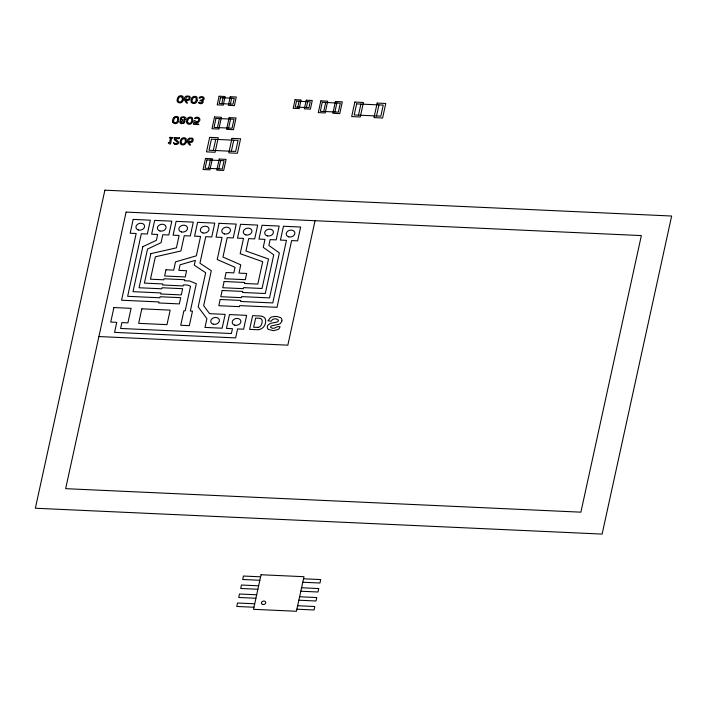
<?xml version="1.0" encoding="UTF-8"?>
<svg xmlns="http://www.w3.org/2000/svg" width="707" height="707" viewBox="0 0 707 707"><rect width="100%" height="100%" fill="white"/><g stroke="black" fill="none" stroke-linecap="round" stroke-linejoin="round"><path stroke-width="1.06" d="M198.623 124.185C196.564 123.495 191.305 122.223 197.73 122.497A2.015 1.555 -13.4 0 0 198.473 122.196L199.666 120.711A5.347 4.127 -13.4 0 0 199.86 119.934L199.834 119.112A3.385 2.616 -13.4 0 0 199.18 117.989A2.961 2.289 -13.4 0 0 198.172 117.424C197.006 116.116 192.799 118.935 195.441 118.608A5.877 4.534 -13.4 0 1 195.68 118.431L197.439 118.175A1.98 1.529 -13.4 0 1 198.163 118.511L198.314 118.635A2.607 2.015 -13.4 0 1 198.552 118.935A2.51 1.935 -13.4 0 1 198.791 119.616L197.872 121.542A1.078 0.831 -13.4 0 1 197.412 121.692L196.219 121.577A1.971 1.52 -13.4 0 1 195.609 121.162L194.779 120.411L194.018 120.826A9.279 7.158 -13.4 0 0 193.992 121.038L193.727 123.442M183.325 99.881L183.122 96.718A2.669 2.059 -13.4 0 0 181.602 95.79L181.425 95.763A3.8 2.934 -13.4 0 0 180.833 95.728L180.232 95.772A2.519 1.944 -13.4 0 0 178.862 96.338L178.571 96.576A3.641 2.81 -13.4 0 0 178.297 96.859A7.485 5.78 -13.4 0 0 177.218 99.316A5.329 4.109 -13.4 0 0 177.351 101.499M186.33 141.913L186.118 138.749A2.669 2.059 -13.4 0 0 184.607 137.821L184.421 137.803A3.8 2.934 -13.4 0 0 183.838 137.759L183.237 137.812A2.519 1.944 -13.4 0 0 181.867 138.369L181.575 138.616A3.641 2.81 -13.4 0 0 181.301 138.899A7.485 5.78 -13.4 0 0 180.223 141.356A5.329 4.109 -13.4 0 0 180.356 143.53A4.048 3.12 -13.4 0 0 180.621 143.928L180.824 144.166A2.81 2.174 -13.4 0 0 182.282 144.855A3.349 2.581 -13.4 0 0 183.016 144.891A2.695 2.077 -13.4 0 0 184.898 144.219A4.763 3.676 -13.4 0 0 186.286 141.913M192.728 121.259L192.525 118.096A2.669 2.059 -13.4 0 0 191.005 117.168L190.828 117.141A3.8 2.934 -13.4 0 0 190.236 117.106L189.635 117.15A2.519 1.944 -13.4 0 0 188.265 117.715L187.974 117.954A3.641 2.81 -13.4 0 0 187.7 118.237A7.485 5.78 -13.4 0 0 186.63 120.694A5.329 4.109 -13.4 0 0 186.754 122.877A4.048 3.12 -13.4 0 0 187.019 123.265L187.231 123.504A2.81 2.174 -13.4 0 0 188.689 124.202A3.349 2.581 -13.4 0 0 189.423 124.229A2.695 2.077 -13.4 0 0 191.297 123.566A4.763 3.676 -13.4 0 0 192.684 121.259M197.271 100.518L197.059 97.354A2.669 2.059 -13.4 0 0 195.539 96.426L195.362 96.399A3.8 2.934 -13.4 0 0 194.77 96.364L194.178 96.408A2.519 1.944 -13.4 0 0 192.799 96.974L192.507 97.213A3.641 2.81 -13.4 0 0 192.242 97.495M221.804 103.682L223.085 97.805M208.53 168.363L210.341 160.065M217.447 127.569L219.409 118.582M213.32 150.432L215.732 139.367M230.394 104.07L231.675 98.193M218.834 168.832L220.646 160.542M228.608 128.082L230.57 119.094M231.348 151.254L233.77 140.189M297.797 107.146L299.088 101.269M306.387 107.535L307.669 101.658M323.744 111.467L325.706 102.48M334.906 111.98L336.868 102.992M315.039 220.708L287.829 345.166L98.9 336.55M358.493 115.153L360.915 104.088M376.531 115.975L378.943 104.91M192.163 140.534L191.261 141.471L189.361 141.435M193.426 123.972L193.921 124.344M174.488 137.918L174.435 138.033A4.348 3.358 -13.4 0 0 174.355 138.36L174.373 139.509A2.642 2.041 -13.4 0 0 174.691 140.066L176.971 141.798A2.254 1.741 -13.4 0 1 177.192 142.063A1.838 1.423 -13.4 0 1 177.386 142.832L176.573 143.539A1.449 1.114 -13.4 0 1 175.955 143.627A1.838 1.414 -13.4 0 1 175.036 143.335L173.471 142.743L174.337 144.034A3.252 2.51 -13.4 0 0 174.594 144.184M174.585 137.759L175.097 137.547M200.258 97.858L199.409 98.282L199.109 97.707A2.006 1.547 -13.4 0 1 199.763 97.098L200.32 96.841A3.199 2.466 -13.4 0 1 201.477 96.629L202.423 96.691A2.598 2.006 -13.4 0 1 203.307 97.045L203.925 97.663A2.483 1.918 -13.4 0 1 204.146 98.432L204.137 98.635A3.252 2.51 -13.4 0 1 204.014 99.166L203.802 99.572A1.944 1.502 -13.4 0 1 203.121 100.2L202.264 100.518M259.23 329.542C263.552 328.888 266.203 324.186 265.585 320.077A7.892 6.089 -13.4 0 0 264.321 317.54A6.398 4.931 -13.4 0 0 262.27 316.436M257.949 327.306L257.587 327.332A17.702 13.663 -13.4 0 1 256.155 327.332L253.627 327.226L255.625 318.097L258.205 318.212A11.215 8.652 -13.4 0 1 260.273 318.406M187.788 96.7L186.462 97.124L185.694 98.547A2.801 2.165 -13.4 0 0 185.658 99.007L186.153 99.298M190.784 138.731L189.458 139.164L188.698 140.578A2.801 2.165 -13.4 0 0 188.654 141.047L189.158 141.338M196.687 124.476L197.403 124.494A1.812 1.396 -13.4 0 1 197.695 124.547A0.946 0.725 -13.4 0 0 198.817 124.344M260.6 576.815L243.42 576.037L242.669 579.493L259.84 580.279M303.533 578.777L320.704 579.563L319.953 583.019L302.773 582.232M258.629 585.803L241.458 585.025L240.698 588.48L257.878 589.267M301.571 587.764L318.742 588.551L317.991 592.006L300.811 591.22M256.668 594.799L239.487 594.013L238.736 597.468L255.907 598.255M299.6 596.752L316.78 597.539L316.02 600.994L298.849 600.208M254.697 603.787L237.525 603L236.774 606.456L253.946 607.242M297.638 605.74L314.809 606.526L314.058 609.982L296.878 609.195M194.593 124.344L196.413 124.467M187.028 100.456L188.76 100.217A2.183 1.679 -13.4 0 0 189.732 99.537L190.201 97.266A2.828 2.183 -13.4 0 0 189.697 96.514A2.554 1.971 -13.4 0 0 189.069 96.125L186.621 96.046A2.192 1.697 -13.4 0 0 185.835 96.461C180.603 99.095 191.297 108.03 185.729 100.049M201.707 97.486L201.857 97.495A1.688 1.299 -13.4 0 1 202.803 97.919L202.944 98.114A1.193 0.919 -13.4 0 1 203.033 98.529L202.829 99.113A1.591 1.228 -13.4 0 1 202.485 99.493A1.794 1.387 -13.4 0 1 202.008 99.767L199.922 100.491L201.919 101.322A0.972 0.751 -13.4 0 1 202.237 101.976L202.167 102.162A0.901 0.698 -13.4 0 1 201.91 102.471L200.505 102.789A1.679 1.29 -13.4 0 1 199.798 102.612L199.241 102.268M199.082 102.197C196.855 102.904 201.504 104.583 202.388 103.187A1.821 1.405 -13.4 0 0 202.865 102.771L203.218 101.331L202.467 100.588M260.264 318.442C263.393 319.264 262.085 323.523 260.989 325.529A3.809 2.934 -13.4 0 1 257.958 327.421M186.401 99.413L188.256 99.431L189.158 98.494A2.103 1.617 -13.4 0 0 187.868 96.506M182.671 120.146L181.522 119.412L181.407 118.449A1.281 0.99 -13.4 0 1 182.291 117.618L184.333 117.715L184.713 118.838A1.52 1.175 -13.4 0 1 183.944 119.766A4.03 3.111 -13.4 0 1 182.671 120.128M181.885 96.974C183.033 98.618 182.176 102.073 179.825 102.002A1.821 1.405 -13.4 0 1 178.606 101.463M178.615 101.463L178.42 101.189A4.065 3.137 -13.4 0 1 178.217 99.44L179.269 97.168L181.125 96.612A1.591 1.228 -13.4 0 1 181.885 96.974M179.525 137.847L179.012 138.581A2.262 1.741 -13.4 0 1 178.191 138.66L175.371 138.74A2.103 1.617 -13.4 0 0 175.539 139.376L178.164 141.488A3.058 2.36 -13.4 0 1 178.464 143.053L178.429 143.221A1.591 1.228 -13.4 0 1 178.005 143.813L177.439 144.157A2.775 2.139 -13.4 0 1 176.193 144.467L175.751 144.475A2.775 2.139 -13.4 0 1 174.629 144.175M187.823 122.567L188.018 122.841A1.821 1.405 -13.4 0 0 189.229 123.389C191.579 123.451 192.437 119.996 191.288 118.352A1.591 1.228 -13.4 0 0 190.528 117.989L188.672 118.546L187.611 120.817A4.065 3.137 -13.4 0 0 187.806 122.576M181.416 143.221L181.611 143.503A1.821 1.405 -13.4 0 0 182.821 144.051C185.181 144.104 186.038 140.649 184.889 139.014A1.591 1.228 -13.4 0 0 184.129 138.652L182.273 139.199L181.213 141.48A4.065 3.137 -13.4 0 0 181.399 143.229M188.734 142.08C194.354 149.751 183.652 141.559 188.84 138.492A2.192 1.697 -13.4 0 1 189.626 138.086L192.074 138.157A2.554 1.971 -13.4 0 1 192.702 138.554A2.828 2.183 -13.4 0 1 193.205 139.306L192.728 141.568A2.183 1.679 -13.4 0 1 191.765 142.257L190.033 142.496A4.896 3.774 -13.4 0 1 188.751 142.054M187.019 100.482A4.896 3.774 -13.4 0 1 185.747 100.023M197.218 100.518A4.763 3.676 -13.4 0 1 195.874 102.851A2.695 2.077 -13.4 0 1 193.957 103.505A3.349 2.581 -13.4 0 1 193.223 103.452A2.81 2.174 -13.4 0 1 191.756 102.771L191.562 102.524A4.048 3.12 -13.4 0 1 191.314 102.126M191.288 102.126A5.329 4.109 -13.4 0 1 191.12 99.952A7.485 5.78 -13.4 0 1 192.18 97.478M200.222 97.805A1.776 1.37 -13.4 0 1 201.689 97.522M183.281 99.881A4.763 3.676 -13.4 0 1 181.938 102.215A2.695 2.077 -13.4 0 1 180.02 102.869A3.349 2.581 -13.4 0 1 179.286 102.815A2.81 2.174 -13.4 0 1 177.819 102.135L177.616 101.888A4.048 3.12 -13.4 0 1 177.377 101.49M172.835 122.231A4.048 3.12 -13.4 0 0 173.082 122.629L173.295 122.868A2.81 2.174 -13.4 0 0 174.744 123.566A3.349 2.581 -13.4 0 0 175.486 123.601A2.695 2.077 -13.4 0 0 177.36 122.93A4.763 3.676 -13.4 0 0 178.747 120.623L178.579 117.459A2.669 2.059 -13.4 0 0 177.068 116.531L176.883 116.505A3.8 2.934 -13.4 0 0 176.299 116.469L175.698 116.514A2.519 1.944 -13.4 0 0 174.329 117.079L174.037 117.318A3.641 2.81 -13.4 0 0 173.763 117.601M172.817 122.24A5.329 4.109 -13.4 0 1 172.649 120.066A7.485 5.78 -13.4 0 1 173.71 117.583M183.157 122.771A1.75 1.352 -13.4 0 1 181.151 122.55M181.08 122.594A1.485 1.149 -13.4 0 1 180.948 121.763L182.45 120.941L183.723 121.931A1.502 1.167 -13.4 0 1 183.219 122.832M193.753 123.451A1.953 1.511 -13.4 0 1 193.55 123.778M190.863 138.545A2.103 1.617 -13.4 0 1 192.136 140.525M179.596 137.759A0.91 0.707 -13.4 0 0 178.791 137.777A1.882 1.458 -13.4 0 1 178.5 137.812L178.456 137.812A9.209 7.105 -13.4 0 1 178.031 137.785L177.059 137.706A9.35 7.211 -13.4 0 0 176.706 137.679A5.762 4.445 -13.4 0 1 176.078 137.6A5.762 4.445 -13.4 0 0 175.451 137.52M262.306 316.365A11.082 8.555 -13.4 0 0 259.115 315.967L252.629 315.631L249.624 329.374L255.925 329.656A13.406 10.349 -13.4 0 0 259.23 329.586M177.855 119.236L177.121 121.869L175.292 122.744A1.821 1.405 -13.4 0 1 174.072 122.214L173.887 121.931A4.065 3.137 -13.4 0 1 173.683 120.181L174.735 117.91L176.591 117.353A1.591 1.228 -13.4 0 1 177.351 117.715L177.855 119.236M196.325 99.121L195.592 101.764L193.762 102.639A1.821 1.405 -13.4 0 1 192.551 102.1L192.357 101.826A4.065 3.137 -13.4 0 1 192.163 100.076L193.214 97.805L195.061 97.248A1.591 1.228 -13.4 0 1 195.83 97.61L196.325 99.121M184.81 121.657L183.873 123.389L181.284 123.645A2.598 2.006 -13.4 0 1 180.506 123.274L180.064 122.824A2.209 1.706 -13.4 0 1 179.834 122.117A2.563 1.971 -13.4 0 1 179.94 121.498L180.029 121.295A1.785 1.379 -13.4 0 1 180.471 120.782L180.904 120.234A2.148 1.653 -13.4 0 1 180.391 119.589L180.753 117.565A1.909 1.467 -13.4 0 1 181.275 117.132L183.793 116.717L185.711 117.565A2.068 1.591 -13.4 0 1 185.95 118.104C186.816 119.828 183.201 120.429 184.571 121.065A1.131 0.866 -13.4 0 1 184.766 121.357L184.81 121.657M172.897 137.759L171.677 138.219A8.511 6.566 -13.4 0 1 171.474 138.819A6.61 5.099 -13.4 0 0 171.253 139.579L171.174 140.074A35.368 27.29 -13.4 0 0 171.076 140.967A28.872 22.279 -13.4 0 1 170.926 142.204L170.873 142.487A6.186 4.772 -13.4 0 1 170.785 142.796L170.714 143A4.604 3.553 -13.4 0 0 170.564 143.68A3.88 2.996 -13.4 0 1 170.546 143.989L169.176 143.777A12.585 9.712 -13.4 0 0 168.584 143.291C167.365 141.78 170.051 142.947 169.768 142.31A36.711 28.324 -13.4 0 0 169.874 141.639L170.06 140.313A28.536 22.014 -13.4 0 1 170.201 139.526L170.246 139.314A9.111 7.026 -13.4 0 1 170.431 138.749A8.237 6.354 -13.4 0 0 170.634 138.121L169.424 137.9L169.927 137.291A3.924 3.031 -13.4 0 1 170.254 137.299L172.897 137.759M104.883 190.174L35.35 508.236L602.117 534.085L671.65 216.024L104.883 190.174M126.111 212.091L65.645 488.67L580.889 512.168L641.355 235.59L126.111 212.091M113.915 307.554L110.743 322.074L116.752 322.348L114.561 332.378L235.643 337.902L237.605 328.914L243.615 329.188L246.637 315.357L229.466 314.571L226.443 328.402L232.453 328.675L231.392 333.518L120.623 328.463L121.904 322.586L127.914 322.86L131.087 308.34L113.915 307.554M133.19 219.4L130.168 233.23L136.177 233.504L121.586 300.228L158.942 301.933L158.721 302.967L179.331 303.904L180.692 297.682L160.082 296.746L159.853 297.78L127.649 296.313L141.329 233.734L147.339 234.008L150.361 220.186L133.19 219.4M142.832 246.69L133.004 291.664L160.913 292.937L160.683 293.979L181.292 294.916L182.653 288.695L162.044 287.758L161.815 288.792L139.058 287.758L147.516 249.067L161.055 242.695L162.796 234.715L168.805 234.989L171.836 221.158L154.656 220.381L151.634 234.203L157.643 234.485L156.371 240.327L142.832 246.69M150.856 253.645L144.414 283.109L162.875 283.949L162.645 284.992L183.254 285.928L183.484 284.894L187.691 285.08L190.554 286.264L185.19 310.806L183.9 310.753L180.727 325.273L189.317 325.662L192.49 311.142L190.342 311.045L196.316 283.728L189.626 280.979L184.394 280.741L184.615 279.707L164.006 278.77L163.785 279.804L150.467 279.194L155.363 256.8L180.921 250.985L184.262 235.696L190.28 235.97L193.303 222.139L176.123 221.362L173.1 235.184L179.11 235.458L176.414 247.83L150.856 253.645M141.824 308.826L138.652 323.346L166.985 324.646L170.166 310.126L141.824 308.826M165.977 269.774L164.616 276.004L185.225 276.941L186.586 270.719L178.853 270.366L180.073 264.798L195.353 260.37L194.292 265.205L205.666 272.708L198.19 306.9L206.895 318.645L204.977 327.421L222.148 328.207L225.171 314.376L209.581 313.669L203.66 305.68L211.296 270.719L199.931 263.225L205.737 236.677L211.746 236.951L214.769 223.12L197.598 222.334L194.575 236.165L200.585 236.438L196.343 255.837L175.513 261.864L173.701 270.127L165.977 269.774M209.67 137.344L206.497 151.864L215.087 152.252L218.26 137.732L209.67 137.344M205.49 158.448L203.068 169.512L209.944 169.83L212.356 158.766L205.49 158.448M214.557 116.964L211.994 128.718L218.861 129.036L221.432 117.282L214.557 116.964M219.099 96.223L217.208 104.866L223.218 105.14L225.109 96.497L219.099 96.223M206.904 159.915L205.092 168.213L222.263 168.991L224.084 160.692L206.904 159.915M211.437 139.173L209.025 150.229L235.643 151.448L238.065 140.384L211.437 139.173M215.98 118.422L214.009 127.419L232.046 128.241L234.008 119.244L215.98 118.422M220.513 97.681L219.223 103.558L232.965 104.185L234.247 98.308L220.513 97.681M230.261 96.735L228.37 105.378L234.379 105.652L236.271 97.009L230.261 96.735M219.232 159.075L216.81 170.14L223.677 170.458L226.099 159.393L219.232 159.075M229.156 117.627L226.593 129.381L233.46 129.699L236.032 117.945L229.156 117.627M232.002 138.36L228.821 152.88L237.411 153.269L240.583 138.749L232.002 138.36M219.064 223.315L216.042 237.145L222.051 237.419L217.217 259.513L235.033 267.308L233.814 272.875L226.081 272.522L224.729 278.744L245.338 279.68L246.699 273.459L238.966 273.105L240.769 264.842L222.961 257.048L227.203 237.658L233.213 237.932L236.235 224.101L219.064 223.315M220.186 299.485L218.825 305.707L239.434 306.644L239.664 305.61L277.02 307.315L291.611 240.592L297.62 240.866L300.643 227.035L283.472 226.258L280.44 240.08L286.459 240.353L272.778 302.932L240.574 301.465L240.795 300.422L220.186 299.485M222.157 290.497L220.796 296.719L241.405 297.656L241.626 296.622L269.535 297.894L279.371 252.92L268.863 245.462L270.136 239.611L276.154 239.885L279.177 226.054L261.997 225.277L258.974 239.107L264.984 239.381L263.243 247.362L273.75 254.82L265.293 293.511L242.536 292.477L242.766 291.434L222.157 290.497M224.119 281.51L222.758 287.731L243.367 288.668L243.597 287.634L262.058 288.474L268.501 259.009L245.965 251.003L248.67 238.63L254.679 238.904L257.702 225.082L240.53 224.296L237.508 238.126L243.517 238.4L240.177 253.689L262.712 261.696L257.816 284.09L244.498 283.489L244.728 282.447L224.119 281.51M295.093 99.687L293.202 108.33L299.211 108.604L301.102 99.961L295.093 99.687M296.507 101.154L295.226 107.031L308.959 107.65L310.249 101.773L296.507 101.154M306.255 100.2L304.363 108.843L310.382 109.117L312.264 100.474L306.255 100.2M320.854 100.862L318.283 112.616L325.158 112.934L327.721 101.181L320.854 100.862M322.268 102.321L320.306 111.317L338.335 112.139L340.306 103.151L322.268 102.321M335.454 101.525L332.882 113.288L339.758 113.597L342.321 101.843L335.454 101.525M354.852 102.064L351.679 116.584L360.261 116.973L363.442 102.453L354.852 102.064M356.62 103.894L354.198 114.958L380.826 116.169L383.238 105.104L356.62 103.894M261.051 574.747L253.495 609.319L296.427 611.272L303.983 576.7L261.051 574.747M377.176 103.081L374.003 117.601L382.593 117.998L385.766 103.478L377.176 103.081M281.872 320.978L280.723 323.126A4.808 3.712 -13.4 0 1 279.177 324.177L271.532 325.918A1.679 1.299 -13.4 0 0 271.064 326.192L270.949 326.289A1.255 0.972 -13.4 0 0 270.666 326.705A1.458 1.122 -13.4 0 0 270.613 327.076A1.211 0.937 -13.4 0 0 270.79 327.509C274.157 330.355 276.923 325.291 280.078 326.714L279.238 328.437A4.958 3.827 -13.4 0 1 278.16 329.453L273.459 330.699L268.386 329.4A4.445 3.429 -13.4 0 1 267.679 328.552L267.458 328.066A4.569 3.526 -13.4 0 1 267.379 326.537A5.064 3.906 -13.4 0 1 267.644 325.75A4.463 3.447 -13.4 0 1 268.386 324.699L270.71 323.293L276.313 322.189A5.347 4.127 -13.4 0 0 276.932 322.038L277.727 321.703A1.502 1.158 -13.4 0 0 278.293 321.058L278.337 320.943A1.98 1.529 -13.4 0 0 278.399 320.465A1.891 1.458 -13.4 0 0 278.311 320.121L276.225 318.892A6.761 5.214 -13.4 0 0 275.076 318.822L273.123 319.202A2.881 2.227 -13.4 0 0 272.363 319.67L271.214 321.217L267.988 320.81L270.33 317.708A5.303 4.092 -13.4 0 1 271.877 316.93L275.226 316.418A14.228 10.985 -13.4 0 1 277.064 316.515L280.502 317.602A4.852 3.738 -13.4 0 1 281.545 318.733L281.784 319.272A5.108 3.942 -13.4 0 1 281.872 320.978M159.985 230.995A4.41 3.402 -13.4 0 0 166.065 226.894A4.41 3.402 -13.4 0 0 159.146 225.153A4.41 3.402 -13.4 0 0 159.985 230.995M181.452 231.976A4.41 3.402 -13.4 0 0 187.532 227.875A4.41 3.402 -13.4 0 0 180.612 226.134A4.41 3.402 -13.4 0 0 181.452 231.976M202.927 232.957A4.41 3.402 -13.4 0 0 209.007 228.856A4.41 3.402 -13.4 0 0 202.087 227.115A4.41 3.402 -13.4 0 0 202.927 232.957M224.393 233.937A4.41 3.402 -13.4 0 0 230.473 229.837A4.41 3.402 -13.4 0 0 223.553 228.096A4.41 3.402 -13.4 0 0 224.393 233.937M267.326 235.891A4.41 3.402 -13.4 0 0 273.406 231.79A4.41 3.402 -13.4 0 0 266.486 230.049A4.41 3.402 -13.4 0 0 267.326 235.891M288.801 236.872A4.41 3.402 -13.4 0 0 294.872 232.771A4.41 3.402 -13.4 0 0 287.961 231.03A4.41 3.402 -13.4 0 0 288.801 236.872M245.859 234.918A4.41 3.402 -13.4 0 0 251.939 230.818A4.41 3.402 -13.4 0 0 245.02 229.077A4.41 3.402 -13.4 0 0 245.859 234.918M138.519 230.022A4.41 3.402 -13.4 0 0 144.599 225.922A4.41 3.402 -13.4 0 0 137.679 224.181A4.41 3.402 -13.4 0 0 138.519 230.022M262.721 604.45A2.201 1.697 -13.4 0 0 265.752 602.399A2.201 1.697 -13.4 0 0 262.297 601.524A2.201 1.697 -13.4 0 0 262.721 604.45M213.328 324.213A4.41 3.402 -13.4 0 0 219.409 320.112A4.41 3.402 -13.4 0 0 212.489 318.371A4.41 3.402 -13.4 0 0 213.328 324.213M234.795 325.193A4.41 3.402 -13.4 0 0 240.875 321.093A4.41 3.402 -13.4 0 0 233.955 319.352A4.41 3.402 -13.4 0 0 234.795 325.193"/></g></svg>
